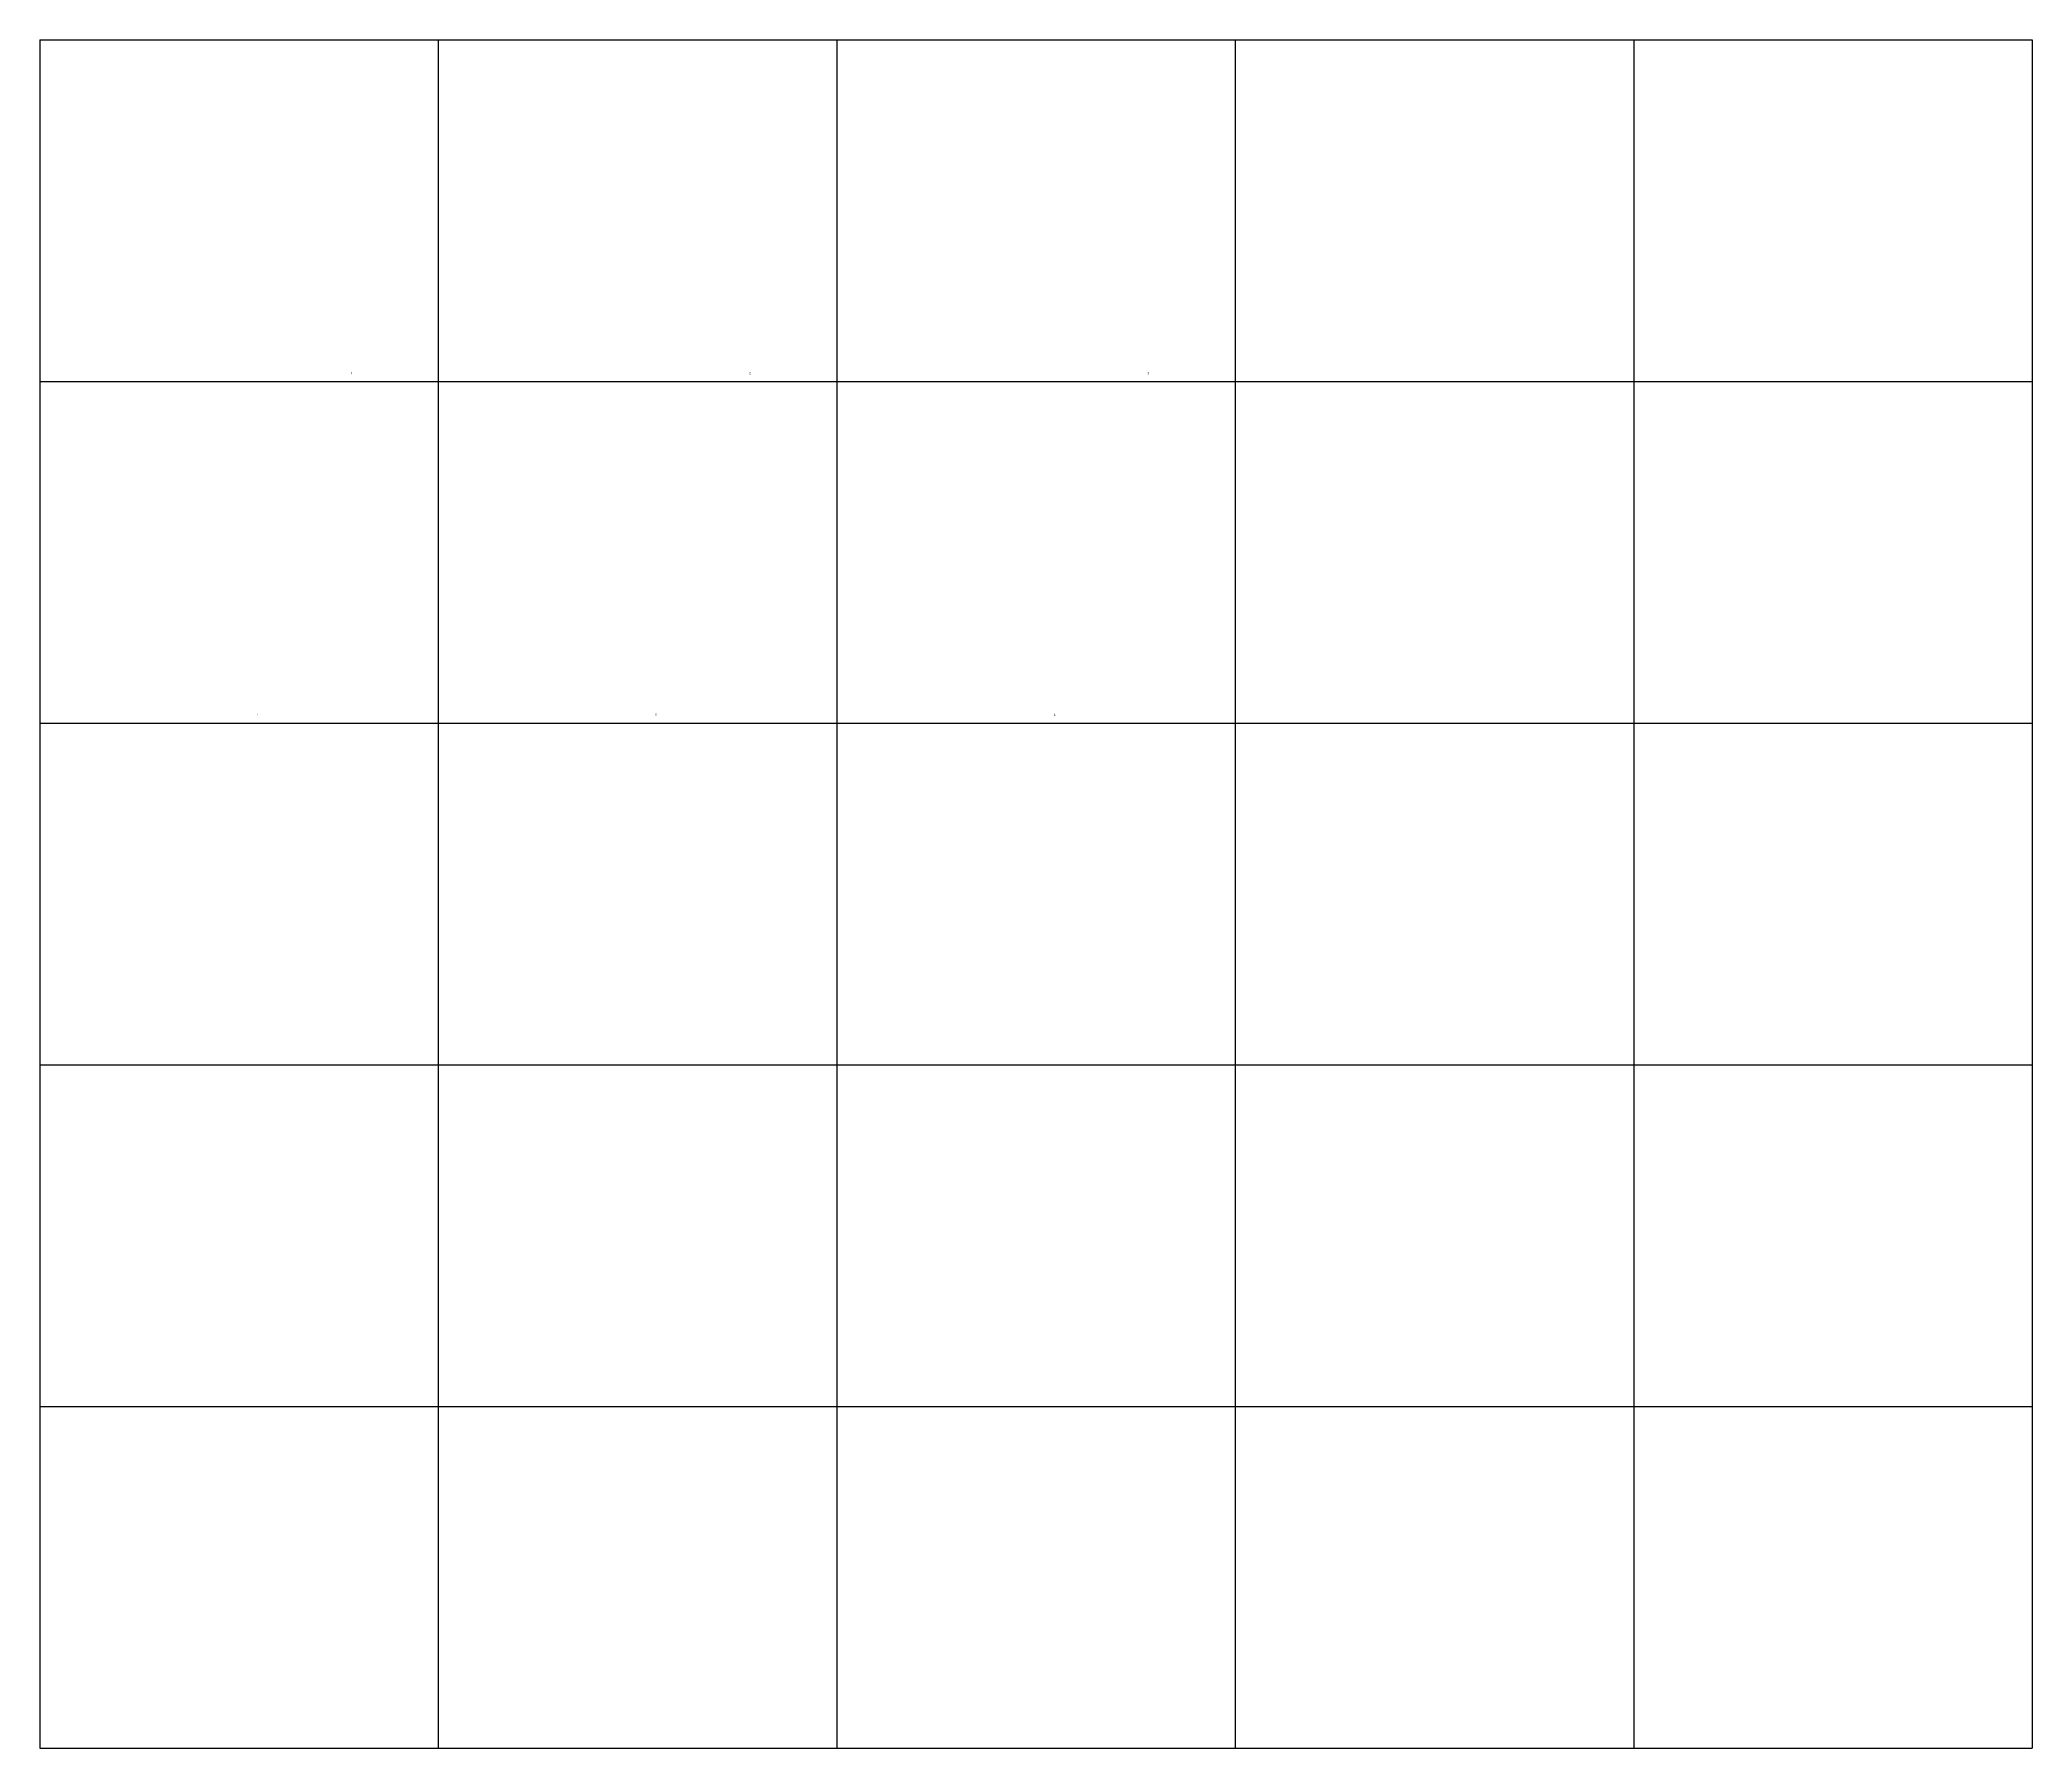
# Model space of a CAD drawing. Extents: x 0 to 5250, y -4500 to 0.
import ezdxf

# ---------------------------------------------------------------- set-up
doc = ezdxf.new("R2010")
doc.units = 0
doc.header["$LTSCALE"] = 10
doc.header["$MEASUREMENT"] = 0
doc.styles.get("Standard").update_dxf_attribs({"font": 'gbenor.shx', "bigfont": 'gbcbig.shx'})

# ---------------------------------------------------------------- blocks, each defined once
blk = doc.blocks.new('*U6')
blk.add_line((-2625, 0), (2625, 0))
blk = doc.blocks.new('*U7')
at = {"layer": 'Defpoints', "color": 0, "linetype": 'ByBlock', "lineweight": -2, "transparency": 16777216}
for p in [(0, 0), (0, -900), (0, -1800), (0, -2700), (0, -3600), (0, -4500)]:
    blk.add_blockref('*U6', p, dxfattribs=at)
blk = doc.blocks.new('*U8')
blk.add_line((0, 2250), (0, -2250))
blk = doc.blocks.new('*U9')
at = {"layer": 'Defpoints', "color": 0, "linetype": 'ByBlock', "lineweight": -2, "transparency": 16777216}
for p in [(0, 0), (1050, 0), (2100, 0), (3150, 0), (4200, 0), (5250, 0)]:
    blk.add_blockref('*U8', p, dxfattribs=at)

msp = doc.modelspace()

# ---------------------------------------------------------------- block references
at = {"layer": 'Defpoints'}
for name, p in [('*U7', (2625, 0)), ('*U9', (0, -2250))]:
    msp.add_blockref(name, p, dxfattribs=at)

# ---------------------------------------------------------------- texts
at = {"char_height": 6, "width": 20, "attachment_point": 5}
for s, insert in [('1', (821, -878)), ('2', (1871, -878)), ('3', (2921, -878)), ('4', (574, -1778)), ('5', (1624, -1778)), ('6', (2674, -1778))]:
    msp.add_mtext(s, dxfattribs=dict(at, insert=insert))

doc.saveas('drawing.dxf')
